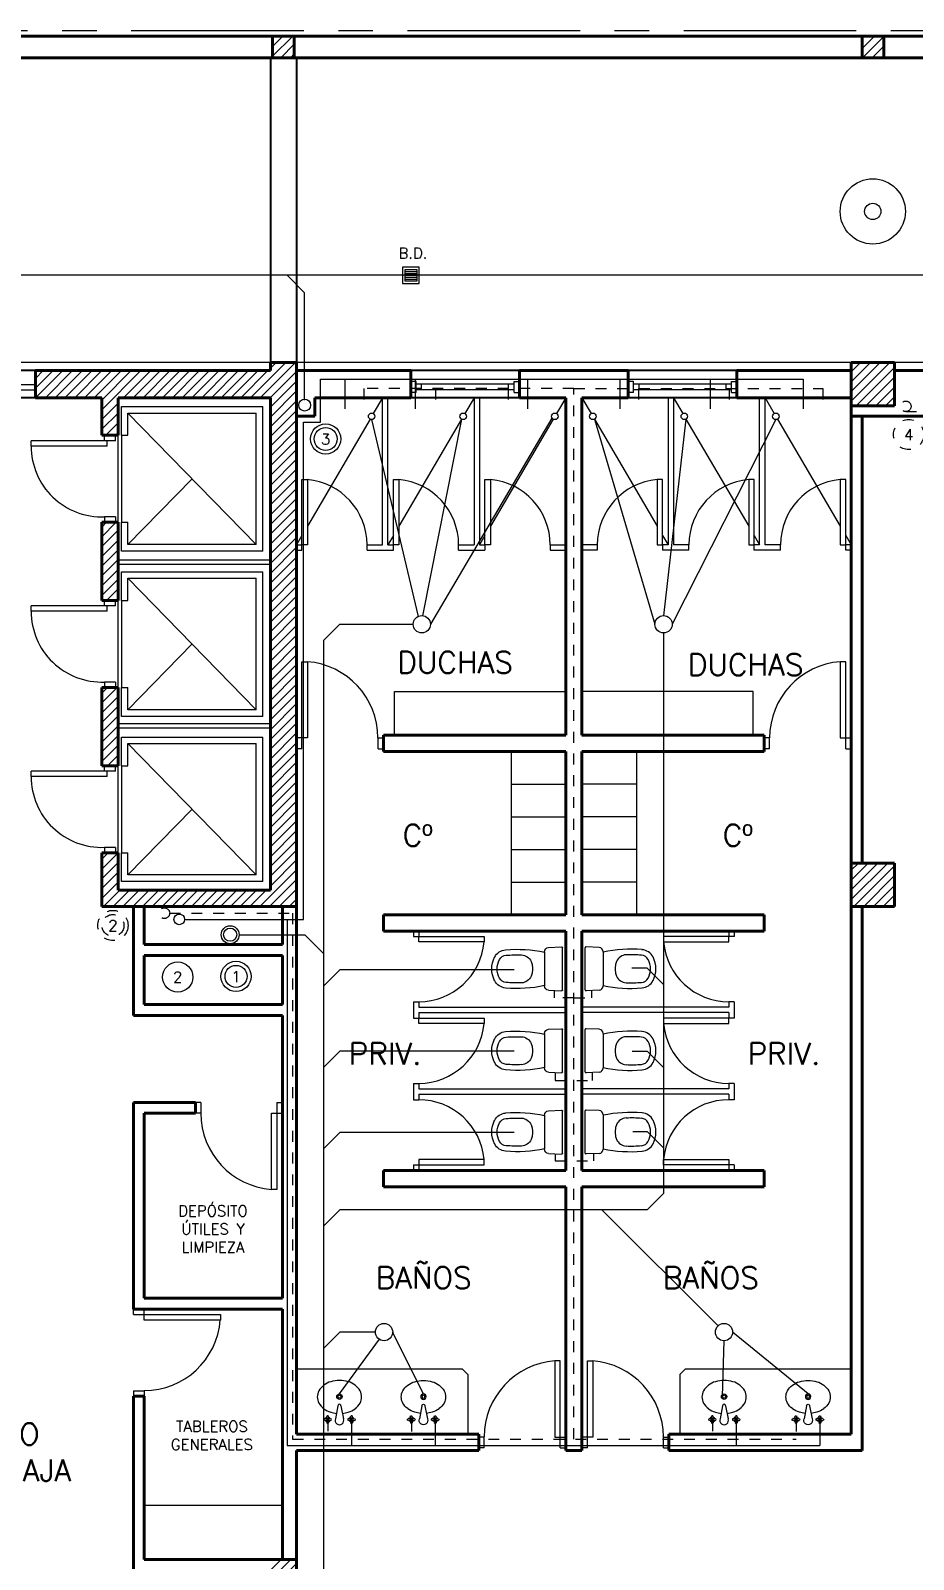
# Model space of a CAD drawing. Extents: x 1009 to 1343, y -172900 to 201.
# Drawn here: x 1038.7 to 1046.82, y 12.75 to 26.8 of the extents above; entities that cross this region are included whole.
import ezdxf

# ---------------------------------------------------------------- set-up
doc = ezdxf.new("R2010")
doc.units = 0
doc.header["$LTSCALE"] = 0.5
for name, pattern in [('ACAD_ISO03W100', [30, 12, -18]), ('CENTER', [50.8, 31.75, -6.35, 6.35, -6.35]), ('DASHED', [19.05, 12.7, -6.35])]:
    doc.linetypes.add(name, pattern=pattern)
for name, color, linetype, lineweight in [('Agua caliente', 230, 'CONTINUOUS', 18), ('Agua fria', 5, 'ACAD_ISO03W100', 18), ('Carpintería', 55, 'CONTINUOUS', 20), ('Desague primario', 10, 'CONTINUOUS', 18), ('Desague secundario', 30, 'CONTINUOUS', 18), ('Detalles .05', 243, 'CONTINUOUS', 5), ('Detalles 01', 8, 'CONTINUOUS', 9), ('Equipamiento fijo', 31, 'CONTINUOUS', 13), ('Equipamiento movil', 33, 'CONTINUOUS', 9), ('Muros corte', 7, 'CONTINUOUS', 40), ('Muros vista', 253, 'CONTINUOUS', 25), ('Pisos', 252, 'CONTINUOUS', 18), ('Pluviales', 41, 'CONTINUOUS', 18), ('Punta 01', 6, 'CONTINUOUS', 9), ('Punta 02', 11, 'CONTINUOUS', 20), ('Tratamiento pisos', 251, 'CONTINUOUS', 9), ('Ventilación', 105, 'CONTINUOUS', 18)]:
    doc.layers.add(name, color=color, linetype=linetype, lineweight=lineweight)
doc.styles.add('Texto 1 mm', font='simplex.shx', dxfattribs={"height": 0.1})
doc.styles.add('Texto 2 mm', font='simplex.shx', dxfattribs={"height": 0.2})
pattern_1 = [(45, (0.07745, -105.529446), (-0.0449012806, 0.0449012806), [])]
pattern_2 = [(45, (1e-13, -104.45304), (-0.0449012806, 0.0449012806), [])]

# ---------------------------------------------------------------- blocks, each defined once
blk = doc.blocks.new('inodoro')
at = {"layer": 'Equipamiento fijo'}
for p, q in [((-0.157, 0.165), (0.157, 0.165)), ((-0.197, 0.127), (-0.202, 0.008)), ((0.194, 0), (-0.194, 0)), ((0.197, 0.127), (0.202, 0.008))]:
    blk.add_line(p, q, dxfattribs=at)
for centre, radius, start, end in [((-0.051, 0.512), 0.125, 117.5857, 175.5072), ((-0.051, 0.512), 0.075, 117.5857, 175.5072), ((0, 0.415), 0.235, 90, 117.5857), ((0, 0.415), 0.185, 90, 117.5857), ((0, 0.415), 0.235, 62.4143, 90), ((0, 0.415), 0.185, 62.4143, 90), ((0.051, 0.512), 0.075, 4.4928, 62.4143), ((0.051, 0.512), 0.125, 4.4928, 62.4143), ((1.09, 0.422), 1.27, 175.4777, 191.6858), ((1.095, 0.422), 1.224, 175.5072, 182.1425), ((-1.095, 0.422), 1.224, 357.8575, 4.4928), ((-1.024, 0.418), 1.205, 347.8749, 4.9616), ((-0.028, 0.381), 0.101, 182.7072, 247.2321), ((-0.014, 0.396), 0.12, 243.7978, 262.0389), ((0.014, 0.396), 0.12, 277.9611, 296.2022), ((0.028, 0.381), 0.101, 292.7679, 357.2928), ((-0.157, 0.125), 0.04, 90, 177.3974), ((0, 0.483), 0.208, 261.594, 278.406), ((0.157, 0.125), 0.04, 2.6026, 90), ((-0.194, 0.008), 0.00803, 177.6578, 269.7397), ((0.195, 0.007), 0.00742, 265.6488, 0.2402), ((0.194, 0.008), 0.008, 355.889, 2.6026)]:
    blk.add_arc(centre, radius, start, end, dxfattribs=at)
blk = doc.blocks.new('Lavamanos')
at = {"layer": 'Equipamiento movil'}
for p, q in [((-0.114, -0.154), (-0.118, -0.133)), ((-0.105, -0.154), (-0.101, -0.133)), ((-0.015, -0.037), (-0.038, -0.156)), ((0.013, -0.037), (0.036, -0.156)), ((0.106, -0.154), (0.102, -0.133)), ((0.115, -0.154), (0.119, -0.133)), ((-0.118, -0.158), (-0.138, -0.154)), ((-0.118, -0.167), (-0.138, -0.171)), ((-0.114, -0.171), (-0.118, -0.192)), ((-0.105, -0.171), (-0.101, -0.192)), ((-0.101, -0.158), (-0.08, -0.154)), ((-0.101, -0.167), (-0.08, -0.171)), ((0.102, -0.158), (0.081, -0.154)), ((0.102, -0.167), (0.081, -0.171)), ((0.106, -0.171), (0.102, -0.192)), ((0.115, -0.171), (0.119, -0.192)), ((0.119, -0.158), (0.14, -0.154)), ((0.119, -0.167), (0.14, -0.171))]:
    blk.add_line(p, q, dxfattribs=at)
for centre, radius in [((-0.001, 0.048), 0.0249), ((-0.001, 0.048), 0.014), ((-0.109, -0.162), 0.00541), ((0.11, -0.162), 0.00541)]:
    blk.add_circle(centre, radius, dxfattribs=at)
for centre, radius, start, end in [((-0.047, 0.021), 0.164, 126.7285, 150.9639), ((-0.019, -0.016), 0.211, 107.1746, 126.7285), ((-0.001, -0.075), 0.272, 90, 107.1746), ((-0.001, -0.075), 0.272, 72.8254, 90), ((0.017, -0.016), 0.211, 53.2715, 72.8254), ((0.045, 0.021), 0.164, 29.0361, 53.2715), ((-0.09, 0.045), 0.115, 150.9639, 180), ((-0.09, 0.045), 0.115, 180, 209.0361), ((0.088, 0.045), 0.115, 0, 29.0361), ((0.088, 0.045), 0.115, 330.9639, 360), ((-0.047, 0.069), 0.164, 209.0361, 233.2715), ((-0.019, 0.106), 0.211, 233.2715, 252.8254), ((-0.109, -0.136), 0.00882, 15.2781, 164.7219), ((-0.001, 0.165), 0.272, 252.8254, 264.2829), ((-0.001, -0.035), 0.014, 352.3829, 187.2442), ((-0.001, 0.165), 0.272, 275.7171, 287.1746), ((0.017, 0.106), 0.211, 287.1746, 306.7285), ((0.111, -0.136), 0.00882, 15.2781, 164.7219), ((0.045, 0.069), 0.164, 306.7285, 330.9639), ((-0.136, -0.163), 0.00882, 105.2781, 254.7219), ((-0.109, -0.162), 0.0226, 108.6122, 162.265), ((-0.109, -0.162), 0.0226, 198.6122, 252.265), ((-0.109, -0.162), 0.00976, 119.0054, 153.1041), ((-0.109, -0.162), 0.00976, 209.0054, 243.1041), ((-0.109, -0.189), 0.00882, 195.2781, 344.7219), ((-0.117, -0.163), 0.00254, 349.6493, 12.8593), ((-0.109, -0.155), 0.00254, 259.6493, 282.8593), ((-0.109, -0.17), 0.00254, 79.6493, 102.8593), ((-0.109, -0.162), 0.00976, 29.0054, 63.1041), ((-0.109, -0.162), 0.00976, 299.0054, 333.1041), ((-0.101, -0.162), 0.00254, 169.6493, 192.8593), ((-0.109, -0.162), 0.0226, 18.6122, 72.265), ((-0.109, -0.162), 0.0226, 288.6122, 342.265), ((-0.083, -0.162), 0.00882, 285.2781, 74.7219), ((-0.001, -0.171), 0.0398, 158.1761, 21.8239), ((0.084, -0.162), 0.00882, 105.2781, 254.7219), ((0.11, -0.162), 0.0226, 107.735, 161.3878), ((0.11, -0.162), 0.0226, 197.735, 251.3878), ((0.11, -0.162), 0.00976, 116.8959, 150.9946), ((0.11, -0.162), 0.00976, 206.8959, 240.9946), ((0.11, -0.189), 0.00882, 195.2781, 344.7219), ((0.103, -0.162), 0.00254, 347.1407, 10.3507), ((0.111, -0.155), 0.00254, 257.1407, 280.3507), ((0.11, -0.17), 0.00254, 77.1407, 100.3507), ((0.11, -0.162), 0.00976, 26.8959, 60.9946), ((0.11, -0.162), 0.00976, 296.8959, 330.9946), ((0.118, -0.163), 0.00254, 167.1407, 190.3507), ((0.11, -0.162), 0.0226, 287.735, 341.3878), ((0.11, -0.162), 0.0226, 17.735, 71.3878), ((0.137, -0.163), 0.00882, 285.2781, 74.7219)]:
    blk.add_arc(centre, radius, start, end, dxfattribs=at)

msp = doc.modelspace()

# ---------------------------------------------------------------- hatches: boundary and pattern name
at = {"layer": 'Detalles 01'}
h = msp.add_hatch(dxfattribs=at)
h.set_pattern_fill('ANSI31', color=256, scale=0.02, style=0)
h.set_pattern_definition([(45, (0.20745, -105.529446), (-0.0449012806, 0.0449012806), [])])
h.paths.add_polyline_path([(1041.126, 26.752), (1040.926, 26.752), (1040.926, 26.552), (1041.126, 26.552)])
h = msp.add_hatch(dxfattribs=at)
h.set_pattern_fill('ANSI31', color=256, scale=0.02, style=0)
h.set_pattern_definition(pattern_1)
h.paths.add_polyline_path([(1046.546, 26.752), (1046.346, 26.752), (1046.346, 26.552), (1046.546, 26.552)])
h = msp.add_hatch(dxfattribs=at)
h.set_pattern_fill('ANSI31', color=256, scale=0.02, style=0)
h.set_pattern_definition(pattern_2)
h.paths.add_polyline_path([(1040.906, 18.902), (1039.506, 18.902), (1039.506, 19.246), (1039.356, 19.246), (1039.356, 18.752), (1041.146, 18.752), (1041.146, 23.752), (1040.906, 23.752), (1040.906, 23.677), (1038.746, 23.677), (1038.746, 23.427), (1039.356, 23.427), (1039.356, 23.083), (1039.506, 23.083), (1039.506, 23.427), (1040.906, 23.427)])
h.paths.add_polyline_path([(1039.506, 22.283), (1039.356, 22.283), (1039.356, 21.565), (1039.506, 21.565)], flags=17)
h = msp.add_hatch(dxfattribs=at)
h.set_pattern_fill('ANSI31', color=256, scale=0.02, style=0)
h.set_pattern_definition(pattern_1)
h.paths.add_polyline_path([(1046.646, 23.752), (1046.246, 23.752), (1046.246, 23.352), (1046.646, 23.352)])
h = msp.add_hatch(dxfattribs=at)
h.set_pattern_fill('ANSI31', color=256, scale=0.02, style=0)
h.set_pattern_definition(pattern_2)
h.paths.add_polyline_path([(1039.506, 20.765), (1039.356, 20.765), (1039.356, 20.046), (1039.506, 20.046)])
h = msp.add_hatch(dxfattribs=at)
h.set_pattern_fill('ANSI31', color=256, scale=0.02, style=0)
h.set_pattern_definition(pattern_1)
h.paths.add_polyline_path([(1046.246, 19.152), (1046.246, 18.752), (1046.646, 18.752), (1046.646, 19.152)])
h = msp.add_hatch(dxfattribs=at)
h.set_pattern_fill('ANSI31', color=256, scale=0.02, style=0)
h.set_pattern_definition(pattern_2)
h.paths.add_polyline_path([(1041.146, 12.752), (1040.906, 12.752), (1040.906, 9.727), (1039.646, 9.727), (1039.646, 9.477), (1040.906, 9.477), (1040.906, 7.752), (1041.146, 7.752), (1041.146, 7.827), (1042.196, 7.827), (1042.196, 8.077), (1041.146, 8.077)])

# ---------------------------------------------------------------- linework, layer by layer
at = {"layer": 'Agua caliente', "lineweight": 20, "ltscale": 0.01}
for p, q in [((1041.367, 23.204), (1041.367, 23.598)), ((1041.367, 23.598), (1045.806, 23.598)), ((1041.589, 23.598), (1041.589, 23.326)), ((1042.236, 23.598), (1042.236, 23.326)), ((1043.271, 23.598), (1043.271, 23.326)), ((1044.12, 23.598), (1044.12, 23.326)), ((1044.949, 23.598), (1044.949, 23.326)), ((1045.806, 23.598), (1045.806, 23.326)), ((1041.209, 18.634), (1041.209, 23.204)), ((1041.209, 23.204), (1041.367, 23.204)), ((1040.116, 18.634), (1041.209, 18.634)), ((1041.06, 18.634), (1041.06, 13.8)), ((1041.653, 14.037), (1041.653, 13.8)), ((1042.421, 14.037), (1042.421, 13.8)), ((1045.188, 14.032), (1045.188, 13.8)), ((1045.958, 14.029), (1045.958, 13.8)), ((1041.06, 13.8), (1045.958, 13.8))]:
    msp.add_line(p, q, dxfattribs=at)
for centre, radius in [((1040.068, 18.634), 0.0486), ((1040.054, 18.104), 0.139)]:
    msp.add_circle(centre, radius, dxfattribs=at)
at = {"layer": 'Agua fria', "lineweight": 20, "ltscale": 0.01}
for p, q in [((1043.696, 23.512), (1041.765, 23.512)), ((1041.765, 23.512), (1041.765, 23.325)), ((1042.424, 23.512), (1042.424, 23.325)), ((1043.092, 23.512), (1043.092, 23.326)), ((1043.696, 13.858), (1043.696, 23.512)), ((1043.696, 23.512), (1045.985, 23.512)), ((1044.29, 23.512), (1044.29, 23.33)), ((1045.124, 23.512), (1045.124, 23.33)), ((1045.985, 23.512), (1045.985, 23.33)), ((1046.748, 23.3), (1051.534, 23.3)), ((1039.98, 18.691), (1041.11, 18.691)), ((1041.11, 18.691), (1041.11, 13.858)), ((1043.517, 17.914), (1043.517, 17.98)), ((1043.696, 17.914), (1043.517, 17.914)), ((1043.696, 17.914), (1043.862, 17.914)), ((1043.862, 17.914), (1043.862, 17.98)), ((1043.523, 17.228), (1043.523, 17.152)), ((1043.523, 17.152), (1043.869, 17.152)), ((1043.869, 17.152), (1043.869, 17.228)), ((1043.523, 16.479), (1043.523, 16.415)), ((1043.88, 16.415), (1043.88, 16.481)), ((1043.523, 16.415), (1043.88, 16.415)), ((1041.434, 14.032), (1041.434, 13.858)), ((1042.202, 14.029), (1042.202, 13.858)), ((1044.97, 14.032), (1044.97, 13.858)), ((1045.739, 14.029), (1045.739, 13.858)), ((1041.11, 13.858), (1045.739, 13.858))]:
    msp.add_line(p, q, dxfattribs=at)
at = {"layer": 'Agua fria', "linetype": 'DASHED', "lineweight": 20, "ltscale": 0.01}
for centre, radius in [((1046.748, 23.349), 0.0486), ((1039.458, 18.578), 0.139), ((1039.931, 18.691), 0.0486), ((1039.458, 18.578), 0.101)]:
    msp.add_circle(centre, radius, dxfattribs=at)
at = {"layer": 'Agua fria', "lineweight": 20, "ltscale": 0.01}
msp.add_circle((1046.775, 23.09), 0.139, dxfattribs=at)
at = {"layer": 'Carpintería'}
for p, q in [((1038.746, 23.547), (1038.246, 23.547)), ((1038.746, 23.497), (1038.246, 23.497)), ((1042.246, 23.577), (1042.196, 23.577)), ((1042.246, 23.477), (1042.196, 23.477)), ((1042.246, 23.477), (1042.246, 23.577)), ((1043.146, 23.552), (1042.246, 23.552)), ((1043.146, 23.502), (1042.246, 23.502)), ((1042.296, 23.502), (1042.296, 23.552)), ((1043.096, 23.502), (1043.096, 23.552)), ((1043.146, 23.477), (1043.146, 23.577)), ((1043.146, 23.577), (1043.196, 23.577)), ((1043.146, 23.477), (1043.196, 23.477)), ((1044.246, 23.577), (1044.196, 23.577)), ((1044.246, 23.477), (1044.196, 23.477)), ((1044.246, 23.477), (1044.246, 23.577)), ((1045.146, 23.552), (1044.246, 23.552)), ((1045.146, 23.502), (1044.246, 23.502)), ((1044.296, 23.502), (1044.296, 23.552)), ((1045.096, 23.502), (1045.096, 23.552)), ((1045.146, 23.477), (1045.146, 23.577)), ((1045.146, 23.577), (1045.196, 23.577)), ((1045.146, 23.477), (1045.196, 23.477)), ((1039.536, 23.347), (1040.836, 23.347)), ((1039.536, 23.083), (1039.536, 23.347)), ((1040.836, 22.019), (1040.836, 23.347)), ((1041.937, 22.077), (1041.937, 23.427)), ((1041.987, 22.077), (1041.987, 23.427)), ((1042.779, 23.427), (1042.779, 22.077)), ((1042.829, 23.427), (1042.829, 22.077)), ((1044.562, 23.427), (1044.562, 22.077)), ((1044.612, 23.427), (1044.612, 22.077)), ((1045.404, 22.077), (1045.404, 23.427)), ((1045.454, 22.077), (1045.454, 23.427)), ((1039.596, 23.287), (1040.776, 23.287)), ((1039.596, 23.083), (1039.596, 23.287)), ((1040.776, 22.079), (1040.776, 23.287)), ((1039.381, 23.033), (1039.381, 23.083)), ((1039.481, 23.033), (1039.481, 23.083)), ((1039.536, 23.083), (1039.596, 23.083)), ((1039.406, 23.033), (1038.706, 23.033)), ((1038.706, 22.983), (1038.706, 23.033)), ((1039.406, 22.983), (1038.706, 22.983)), ((1039.481, 23.033), (1039.381, 23.033)), ((1039.406, 22.983), (1039.406, 23.033)), ((1041.196, 22.077), (1041.196, 22.677)), ((1041.196, 22.677), (1041.246, 22.677)), ((1041.246, 22.677), (1041.246, 22.077)), ((1042.037, 22.077), (1042.037, 22.677)), ((1042.037, 22.677), (1042.087, 22.677)), ((1042.087, 22.677), (1042.087, 22.077)), ((1042.879, 22.077), (1042.879, 22.677)), ((1042.879, 22.677), (1042.929, 22.677)), ((1042.929, 22.677), (1042.929, 22.077)), ((1044.512, 22.677), (1044.462, 22.677)), ((1044.462, 22.677), (1044.462, 22.077)), ((1044.512, 22.077), (1044.512, 22.677)), ((1045.354, 22.677), (1045.304, 22.677)), ((1045.304, 22.677), (1045.304, 22.077)), ((1045.354, 22.077), (1045.354, 22.677)), ((1046.196, 22.677), (1046.146, 22.677)), ((1046.146, 22.677), (1046.146, 22.077)), ((1046.196, 22.077), (1046.196, 22.677)), ((1039.481, 22.333), (1039.381, 22.333)), ((1039.381, 22.333), (1039.381, 22.283)), ((1039.481, 22.333), (1039.481, 22.283)), ((1039.536, 22.019), (1039.536, 22.283)), ((1039.536, 22.283), (1039.596, 22.283)), ((1039.596, 22.079), (1039.596, 22.283)), ((1040.776, 22.079), (1039.596, 22.079)), ((1041.146, 22.077), (1041.196, 22.077)), ((1041.196, 22.027), (1041.196, 22.077)), ((1041.246, 22.077), (1041.196, 22.077)), ((1041.796, 22.027), (1041.796, 22.077)), ((1041.796, 22.077), (1041.937, 22.077)), ((1041.987, 22.077), (1042.037, 22.077)), ((1042.037, 22.027), (1042.037, 22.077)), ((1042.087, 22.077), (1042.037, 22.077)), ((1042.637, 22.027), (1042.637, 22.077)), ((1042.637, 22.077), (1042.779, 22.077)), ((1042.829, 22.077), (1042.879, 22.077)), ((1042.879, 22.077), (1042.879, 22.027)), ((1042.929, 22.077), (1042.879, 22.077)), ((1043.479, 22.077), (1043.479, 22.027)), ((1043.479, 22.077), (1043.621, 22.077)), ((1043.912, 22.077), (1043.771, 22.077)), ((1043.912, 22.077), (1043.912, 22.027)), ((1044.462, 22.077), (1044.512, 22.077)), ((1044.512, 22.077), (1044.512, 22.027)), ((1044.562, 22.077), (1044.512, 22.077)), ((1044.754, 22.077), (1044.612, 22.077)), ((1044.754, 22.027), (1044.754, 22.077)), ((1045.304, 22.077), (1045.354, 22.077)), ((1045.354, 22.027), (1045.354, 22.077)), ((1045.404, 22.077), (1045.354, 22.077)), ((1045.596, 22.077), (1045.454, 22.077)), ((1045.596, 22.027), (1045.596, 22.077)), ((1046.146, 22.077), (1046.196, 22.077)), ((1046.246, 22.077), (1046.196, 22.077)), ((1046.196, 22.027), (1046.196, 22.077)), ((1040.836, 22.019), (1039.536, 22.019)), ((1041.146, 22.027), (1041.196, 22.027)), ((1041.796, 22.027), (1042.037, 22.027)), ((1042.637, 22.027), (1042.879, 22.027)), ((1043.479, 22.027), (1043.621, 22.027)), ((1043.912, 22.027), (1043.771, 22.027)), ((1044.754, 22.027), (1044.512, 22.027)), ((1045.596, 22.027), (1045.354, 22.027)), ((1046.246, 22.027), (1046.196, 22.027)), ((1039.536, 21.829), (1040.836, 21.829)), ((1039.536, 21.565), (1039.536, 21.829)), ((1040.836, 20.5), (1040.836, 21.829)), ((1039.596, 21.769), (1040.776, 21.769)), ((1039.596, 21.565), (1039.596, 21.769)), ((1040.776, 20.56), (1040.776, 21.769)), ((1039.406, 21.515), (1038.706, 21.515)), ((1038.706, 21.465), (1038.706, 21.515)), ((1039.381, 21.515), (1039.381, 21.565)), ((1039.481, 21.515), (1039.381, 21.515)), ((1039.406, 21.465), (1039.406, 21.515)), ((1039.481, 21.515), (1039.481, 21.565)), ((1039.536, 21.565), (1039.596, 21.565)), ((1039.406, 21.465), (1038.706, 21.465)), ((1041.196, 20.302), (1041.196, 21.002)), ((1041.196, 21.002), (1041.246, 21.002)), ((1041.246, 21.002), (1041.246, 20.302)), ((1046.196, 21.002), (1046.146, 21.002)), ((1046.146, 21.002), (1046.146, 20.302)), ((1046.196, 20.302), (1046.196, 21.002)), ((1039.481, 20.815), (1039.381, 20.815)), ((1039.381, 20.815), (1039.381, 20.765)), ((1039.481, 20.815), (1039.481, 20.765)), ((1039.536, 20.5), (1039.536, 20.765)), ((1039.536, 20.765), (1039.596, 20.765)), ((1039.596, 20.56), (1039.596, 20.765)), ((1040.776, 20.56), (1039.596, 20.56)), ((1040.836, 20.5), (1039.536, 20.5)), ((1039.536, 20.31), (1040.836, 20.31)), ((1039.536, 20.046), (1039.536, 20.31)), ((1039.596, 20.25), (1040.776, 20.25)), ((1039.596, 20.046), (1039.596, 20.25)), ((1040.776, 19.042), (1040.776, 20.25)), ((1040.836, 18.982), (1040.836, 20.31)), ((1041.196, 20.302), (1041.146, 20.302)), ((1041.196, 20.202), (1041.196, 20.302)), ((1041.246, 20.302), (1041.196, 20.302)), ((1041.896, 20.202), (1041.896, 20.302)), ((1041.896, 20.302), (1041.946, 20.302)), ((1045.496, 20.302), (1045.446, 20.302)), ((1045.496, 20.202), (1045.496, 20.302)), ((1046.146, 20.302), (1046.196, 20.302)), ((1046.196, 20.202), (1046.196, 20.302)), ((1046.196, 20.302), (1046.246, 20.302)), ((1041.196, 20.202), (1041.146, 20.202)), ((1041.896, 20.202), (1041.946, 20.202)), ((1045.496, 20.202), (1045.446, 20.202)), ((1046.196, 20.202), (1046.246, 20.202)), ((1039.406, 19.996), (1038.706, 19.996)), ((1038.706, 19.946), (1038.706, 19.996)), ((1039.381, 19.996), (1039.381, 20.046)), ((1039.481, 19.996), (1039.381, 19.996)), ((1039.406, 19.946), (1039.406, 19.996)), ((1039.481, 19.996), (1039.481, 20.046)), ((1039.536, 20.046), (1039.596, 20.046)), ((1039.406, 19.946), (1038.706, 19.946)), ((1039.481, 19.296), (1039.381, 19.296)), ((1039.381, 19.296), (1039.381, 19.246)), ((1039.481, 19.296), (1039.481, 19.246)), ((1039.536, 18.982), (1039.536, 19.246)), ((1039.536, 19.246), (1039.596, 19.246)), ((1039.596, 19.042), (1039.596, 19.246)), ((1040.836, 18.982), (1039.536, 18.982)), ((1040.776, 19.042), (1039.596, 19.042)), ((1042.221, 18.527), (1042.221, 18.477)), ((1042.221, 18.477), (1042.271, 18.477)), ((1042.271, 18.527), (1042.271, 18.477)), ((1042.271, 18.477), (1042.871, 18.477)), ((1042.271, 18.427), (1042.271, 18.477)), ((1042.871, 18.427), (1042.271, 18.427)), ((1042.871, 18.477), (1042.871, 18.427)), ((1045.121, 18.477), (1044.521, 18.477)), ((1044.521, 18.477), (1044.521, 18.427)), ((1044.521, 18.427), (1045.121, 18.427)), ((1045.121, 18.527), (1045.121, 18.477)), ((1045.171, 18.477), (1045.121, 18.477)), ((1045.121, 18.427), (1045.121, 18.477)), ((1045.171, 18.527), (1045.171, 18.477)), ((1042.221, 17.877), (1042.271, 17.877)), ((1042.221, 17.877), (1042.221, 17.727)), ((1042.271, 17.877), (1042.271, 17.827)), ((1045.171, 17.877), (1045.121, 17.877)), ((1045.121, 17.877), (1045.121, 17.827)), ((1045.171, 17.877), (1045.171, 17.727)), ((1042.221, 17.727), (1042.271, 17.727)), ((1042.271, 17.827), (1043.621, 17.827)), ((1042.271, 17.777), (1043.621, 17.777)), ((1042.271, 17.777), (1042.271, 17.727)), ((1042.271, 17.727), (1042.871, 17.727)), ((1042.271, 17.677), (1042.271, 17.727)), ((1042.871, 17.727), (1042.871, 17.677)), ((1045.121, 17.827), (1043.771, 17.827)), ((1045.121, 17.777), (1043.771, 17.777)), ((1045.121, 17.727), (1044.521, 17.727)), ((1044.521, 17.727), (1044.521, 17.677)), ((1045.121, 17.777), (1045.121, 17.727)), ((1045.171, 17.727), (1045.121, 17.727)), ((1045.121, 17.677), (1045.121, 17.727)), ((1042.871, 17.677), (1042.271, 17.677)), ((1044.521, 17.677), (1045.121, 17.677)), ((1042.221, 17.127), (1042.271, 17.127)), ((1042.221, 17.127), (1042.221, 16.977)), ((1042.271, 17.127), (1042.271, 17.077)), ((1042.271, 17.077), (1043.621, 17.077)), ((1042.271, 17.027), (1043.621, 17.027)), ((1042.271, 17.027), (1042.271, 16.977)), ((1045.121, 17.077), (1043.771, 17.077)), ((1045.121, 17.027), (1043.771, 17.027)), ((1045.171, 17.127), (1045.121, 17.127)), ((1045.121, 17.127), (1045.121, 17.077)), ((1045.121, 17.027), (1045.121, 16.977)), ((1045.171, 17.127), (1045.171, 16.977)), ((1040.266, 16.952), (1040.216, 16.952)), ((1040.266, 16.952), (1040.266, 16.852)), ((1040.966, 16.952), (1040.966, 16.852)), ((1040.966, 16.952), (1041.016, 16.952)), ((1042.221, 16.977), (1042.271, 16.977)), ((1045.171, 16.977), (1045.121, 16.977)), ((1040.266, 16.852), (1040.216, 16.852)), ((1040.916, 16.152), (1040.916, 16.852)), ((1040.916, 16.852), (1040.966, 16.852)), ((1040.966, 16.852), (1041.016, 16.852)), ((1040.966, 16.852), (1040.966, 16.152)), ((1042.221, 16.377), (1042.271, 16.377)), ((1042.221, 16.377), (1042.221, 16.327)), ((1042.871, 16.427), (1042.271, 16.427)), ((1042.271, 16.427), (1042.271, 16.377)), ((1042.271, 16.377), (1042.271, 16.327)), ((1042.271, 16.377), (1042.871, 16.377)), ((1042.871, 16.377), (1042.871, 16.427)), ((1044.521, 16.377), (1044.521, 16.427)), ((1044.521, 16.427), (1045.121, 16.427)), ((1045.121, 16.377), (1044.521, 16.377)), ((1045.121, 16.427), (1045.121, 16.377)), ((1045.171, 16.377), (1045.121, 16.377)), ((1045.121, 16.377), (1045.121, 16.327)), ((1045.171, 16.377), (1045.171, 16.327)), ((1040.966, 16.152), (1040.916, 16.152)), ((1039.646, 15.002), (1039.646, 15.052)), ((1039.746, 15.002), (1039.746, 15.052)), ((1039.646, 15.002), (1039.746, 15.002)), ((1039.746, 15.002), (1040.446, 15.002)), ((1039.746, 14.952), (1039.746, 15.002)), ((1040.446, 14.952), (1039.746, 14.952)), ((1040.446, 15.002), (1040.446, 14.952)), ((1043.571, 14.577), (1043.521, 14.577)), ((1043.521, 14.577), (1043.521, 13.877)), ((1043.571, 13.877), (1043.571, 14.577)), ((1043.821, 13.877), (1043.821, 14.577)), ((1043.821, 14.577), (1043.871, 14.577)), ((1043.871, 14.577), (1043.871, 13.877)), ((1039.646, 14.302), (1039.746, 14.302)), ((1039.646, 14.302), (1039.646, 14.252)), ((1039.746, 14.302), (1039.746, 14.252)), ((1042.871, 13.877), (1042.821, 13.877)), ((1042.871, 13.777), (1042.821, 13.777)), ((1042.871, 13.777), (1042.871, 13.877)), ((1043.521, 13.877), (1043.571, 13.877)), ((1043.571, 13.777), (1043.571, 13.877)), ((1043.571, 13.877), (1043.621, 13.877)), ((1043.571, 13.777), (1043.621, 13.777)), ((1043.821, 13.877), (1043.771, 13.877)), ((1043.821, 13.777), (1043.771, 13.777)), ((1043.821, 13.777), (1043.821, 13.877)), ((1043.871, 13.877), (1043.821, 13.877)), ((1044.521, 13.777), (1044.521, 13.877)), ((1044.521, 13.877), (1044.571, 13.877)), ((1044.521, 13.777), (1044.571, 13.777))]:
    msp.add_line(p, q, dxfattribs=at)
at = {"layer": 'Desague primario'}
for p, q in [((1041.544, 21.346), (1041.394, 21.196)), ((1041.544, 21.346), (1042.219, 21.346)), ((1044.521, 21.264), (1044.521, 16.534)), ((1041.394, 21.196), (1041.394, 8.247)), ((1040.619, 18.493), (1041.223, 18.493)), ((1041.223, 18.493), (1041.394, 18.322)), ((1041.394, 18.02), (1041.544, 18.17)), ((1043.146, 18.17), (1041.544, 18.17)), ((1044.371, 18.185), (1044.228, 18.185)), ((1044.371, 18.185), (1044.521, 18.035)), ((1041.394, 17.272), (1041.544, 17.422)), ((1043.146, 17.422), (1041.544, 17.422)), ((1044.232, 17.424), (1044.371, 17.424)), ((1044.371, 17.424), (1044.521, 17.274)), ((1041.394, 16.526), (1041.544, 16.676)), ((1043.146, 16.676), (1041.544, 16.676)), ((1044.237, 16.684), (1044.371, 16.684)), ((1044.371, 16.684), (1044.521, 16.534)), ((1044.521, 16.672), (1044.521, 16.672)), ((1044.521, 16.534), (1044.521, 16.116)), ((1044.371, 15.966), (1044.521, 16.116)), ((1041.544, 15.966), (1041.394, 15.816)), ((1044.371, 15.966), (1041.544, 15.966)), ((1043.954, 15.966), (1045.022, 14.898)), ((1041.544, 14.841), (1041.394, 14.691)), ((1041.872, 14.841), (1041.544, 14.841))]:
    msp.add_line(p, q, dxfattribs=at)
for centre, radius in [((1040.536, 18.493), 0.0605), ((1040.59, 18.11), 0.101)]:
    msp.add_circle(centre, radius, dxfattribs=at)
at = {"layer": 'Desague secundario'}
for p, q in [((1041.837, 23.227), (1042.266, 21.418)), ((1042.662, 23.232), (1042.305, 21.425)), ((1043.495, 23.241), (1042.378, 21.346)), ((1043.886, 23.231), (1044.442, 21.346)), ((1044.727, 23.231), (1044.521, 21.425)), ((1045.554, 23.227), (1044.6, 21.346)), ((1041.541, 14.273), (1041.908, 14.775)), ((1042.313, 14.273), (1042.03, 14.841)), ((1045.064, 14.248), (1045.077, 14.762)), ((1045.85, 14.273), (1045.156, 14.841))]:
    msp.add_line(p, q, dxfattribs=at)
for centre in [(1042.298, 21.346), (1044.521, 21.346), (1041.951, 14.841), (1045.077, 14.841)]:
    msp.add_circle(centre, 0.0793, dxfattribs=at)
at = {"layer": 'Detalles .05'}
for p, q in [((1039.506, 21.939), (1040.906, 21.939)), ((1039.506, 21.899), (1040.906, 21.899)), ((1040.906, 20.43), (1039.506, 20.43)), ((1040.906, 20.39), (1039.506, 20.39))]:
    msp.add_line(p, q, dxfattribs=at)
at = {"layer": 'Detalles 01', "linetype": 'CENTER', "ltscale": 0.1}
msp.add_line((1021.846, 26.802), (1063.896, 26.802), dxfattribs=at)
at = {"layer": 'Detalles 01'}
for p, q in [((1039.596, 23.287), (1040.776, 22.079)), ((1039.536, 23.083), (1039.536, 22.283)), ((1040.186, 22.683), (1039.596, 22.079)), ((1039.596, 21.769), (1040.776, 20.56)), ((1039.536, 21.565), (1039.536, 20.765)), ((1040.186, 21.165), (1039.596, 20.56)), ((1039.596, 20.25), (1040.776, 19.042)), ((1039.536, 20.046), (1039.536, 19.246)), ((1040.186, 19.646), (1039.596, 19.042))]:
    msp.add_line(p, q, dxfattribs=at)
for radius in [0.3, 0.075]:
    msp.add_circle((1046.445, 25.14), radius, dxfattribs=at)
for centre, radius, start, end in [((1039.356, 22.983), 0.65, 180, 272.1618), ((1041.191, 22.075), 0.604, 0.1629, 84.858), ((1042.033, 22.075), 0.604, 0.1629, 84.858), ((1042.875, 22.075), 0.604, 0.1629, 84.858), ((1044.516, 22.075), 0.604, 95.142, 179.8371), ((1045.358, 22.075), 0.604, 95.142, 179.8371), ((1046.2, 22.075), 0.604, 95.142, 179.8371), ((1039.356, 21.465), 0.65, 180, 272.1618), ((1041.192, 20.301), 0.703, 0.1171, 85.6407), ((1046.199, 20.301), 0.703, 94.3593, 179.8829), ((1039.356, 19.946), 0.65, 180, 272.1618), ((1042.269, 18.481), 0.604, 270.1629, 354.858), ((1045.122, 18.481), 0.604, 185.142, 269.8371), ((1042.269, 17.731), 0.604, 270.1629, 354.858), ((1045.122, 17.731), 0.604, 185.142, 269.8371), ((1042.269, 16.373), 0.604, 5.142, 89.8371), ((1045.122, 16.373), 0.604, 90.1629, 174.858), ((1040.969, 16.854), 0.703, 180.1171, 265.6407), ((1039.744, 15.006), 0.703, 270.1171, 355.6407), ((1043.574, 13.876), 0.703, 94.3593, 179.8829), ((1043.817, 13.876), 0.703, 0.1171, 85.6407)]:
    msp.add_arc(centre, radius, start, end, dxfattribs=at)
at = {"layer": 'Equipamiento fijo'}
for p, q in [((1042.046, 20.727), (1043.621, 20.727)), ((1042.046, 20.327), (1042.046, 20.727)), ((1045.346, 20.727), (1043.771, 20.727)), ((1045.346, 20.327), (1045.346, 20.727)), ((1043.121, 20.177), (1043.121, 18.677)), ((1044.271, 20.177), (1044.271, 18.677)), ((1043.121, 19.877), (1043.621, 19.877)), ((1044.271, 19.877), (1043.771, 19.877)), ((1043.121, 19.577), (1043.621, 19.577)), ((1044.271, 19.577), (1043.771, 19.577)), ((1043.121, 19.277), (1043.621, 19.277)), ((1044.271, 19.277), (1043.771, 19.277)), ((1043.121, 18.977), (1043.621, 18.977)), ((1044.271, 18.977), (1043.771, 18.977)), ((1042.671, 14.502), (1041.146, 14.502)), ((1042.721, 14.452), (1042.671, 14.502)), ((1044.721, 14.502), (1044.671, 14.452)), ((1046.246, 14.502), (1044.721, 14.502)), ((1042.721, 14.452), (1042.721, 13.902)), ((1044.671, 14.452), (1044.671, 13.902)), ((1039.746, 13.252), (1041.016, 13.252))]:
    msp.add_line(p, q, dxfattribs=at)
at = {"layer": 'Muros corte'}
for p, q in [((1021.846, 26.752), (1063.846, 26.752)), ((1040.926, 26.552), (1040.926, 26.752)), ((1041.126, 26.552), (1041.126, 26.752)), ((1046.346, 26.552), (1046.346, 26.752)), ((1046.546, 26.552), (1046.546, 26.752)), ((1021.846, 26.552), (1063.846, 26.552)), ((1041.146, 23.752), (1040.906, 23.752)), ((1040.906, 23.677), (1040.906, 23.752)), ((1041.146, 23.752), (1041.146, 13.902)), ((1046.646, 23.752), (1046.246, 23.752)), ((1046.246, 23.752), (1046.246, 23.352)), ((1046.646, 23.752), (1046.646, 23.352)), ((1038.746, 23.677), (1038.746, 23.427)), ((1038.746, 23.677), (1040.906, 23.677)), ((1041.146, 23.677), (1042.196, 23.677)), ((1042.196, 23.427), (1042.196, 23.677)), ((1044.196, 23.677), (1043.196, 23.677)), ((1043.196, 23.427), (1043.196, 23.677)), ((1044.196, 23.427), (1044.196, 23.677)), ((1046.246, 23.677), (1045.196, 23.677)), ((1045.196, 23.427), (1045.196, 23.677)), ((1047.746, 23.677), (1046.646, 23.677)), ((1038.746, 23.427), (1039.356, 23.427)), ((1039.356, 23.083), (1039.356, 23.427)), ((1039.506, 23.427), (1040.906, 23.427)), ((1039.506, 23.083), (1039.506, 23.427)), ((1040.906, 18.902), (1040.906, 23.427)), ((1041.316, 23.427), (1042.196, 23.427)), ((1041.316, 23.257), (1041.316, 23.427)), ((1043.621, 23.427), (1043.196, 23.427)), ((1043.621, 23.427), (1043.621, 20.327)), ((1043.771, 23.427), (1043.771, 20.327)), ((1044.196, 23.427), (1043.771, 23.427)), ((1046.246, 23.427), (1045.196, 23.427)), ((1046.646, 23.352), (1046.246, 23.352)), ((1046.246, 19.152), (1046.246, 23.352)), ((1041.146, 23.257), (1041.316, 23.257)), ((1046.986, 23.257), (1046.246, 23.257)), ((1046.346, 19.152), (1046.346, 23.257)), ((1039.506, 23.083), (1039.356, 23.083)), ((1039.356, 21.565), (1039.356, 22.283)), ((1039.506, 22.283), (1039.356, 22.283)), ((1039.506, 21.565), (1039.506, 22.283)), ((1039.506, 21.565), (1039.356, 21.565)), ((1039.506, 20.765), (1039.356, 20.765)), ((1039.356, 20.046), (1039.356, 20.765)), ((1039.506, 20.046), (1039.506, 20.765)), ((1041.946, 20.327), (1043.621, 20.327)), ((1041.946, 20.177), (1041.946, 20.327)), ((1045.446, 20.327), (1043.771, 20.327)), ((1045.446, 20.177), (1045.446, 20.327)), ((1041.946, 20.177), (1043.621, 20.177)), ((1043.621, 20.177), (1043.621, 18.677)), ((1045.446, 20.177), (1043.771, 20.177)), ((1043.771, 20.177), (1043.771, 18.677)), ((1039.506, 20.046), (1039.356, 20.046)), ((1039.356, 18.752), (1039.356, 19.246)), ((1039.506, 19.246), (1039.356, 19.246)), ((1039.506, 18.902), (1039.506, 19.246)), ((1046.646, 19.152), (1046.246, 19.152)), ((1046.246, 18.752), (1046.246, 19.152)), ((1046.646, 18.752), (1046.646, 19.152)), ((1040.906, 18.902), (1039.506, 18.902)), ((1041.146, 18.752), (1039.356, 18.752)), ((1039.646, 17.752), (1039.646, 18.752)), ((1039.746, 18.402), (1039.746, 18.752)), ((1041.016, 18.402), (1041.016, 18.752)), ((1046.646, 18.752), (1046.246, 18.752)), ((1046.246, 13.902), (1046.246, 18.752)), ((1046.346, 13.752), (1046.346, 18.752)), ((1041.946, 18.677), (1043.621, 18.677)), ((1041.946, 18.527), (1041.946, 18.677)), ((1045.446, 18.677), (1043.771, 18.677)), ((1045.446, 18.527), (1045.446, 18.677)), ((1041.946, 18.527), (1043.621, 18.527)), ((1043.621, 18.527), (1043.621, 16.327)), ((1045.446, 18.527), (1043.771, 18.527)), ((1043.771, 18.527), (1043.771, 16.327)), ((1041.016, 18.402), (1039.746, 18.402)), ((1039.746, 17.852), (1039.746, 18.302)), ((1041.016, 18.302), (1039.746, 18.302)), ((1041.016, 18.302), (1041.016, 17.852)), ((1041.016, 17.852), (1039.746, 17.852)), ((1041.016, 17.752), (1039.646, 17.752)), ((1041.016, 17.752), (1041.016, 15.152)), ((1040.216, 16.952), (1039.646, 16.952)), ((1039.646, 15.052), (1039.646, 16.952)), ((1040.216, 16.952), (1040.216, 16.852)), ((1040.216, 16.852), (1039.746, 16.852)), ((1039.746, 15.152), (1039.746, 16.852)), ((1041.946, 16.327), (1043.621, 16.327)), ((1041.946, 16.177), (1041.946, 16.327)), ((1045.446, 16.327), (1043.771, 16.327)), ((1045.446, 16.177), (1045.446, 16.327)), ((1041.946, 16.177), (1043.621, 16.177)), ((1043.621, 16.177), (1043.621, 13.752)), ((1045.446, 16.177), (1043.771, 16.177)), ((1043.771, 16.177), (1043.771, 13.752)), ((1041.016, 15.052), (1039.646, 15.052)), ((1041.016, 15.152), (1039.746, 15.152)), ((1041.016, 15.052), (1041.016, 12.752)), ((1039.646, 12.602), (1039.646, 14.252)), ((1039.746, 14.252), (1039.646, 14.252)), ((1039.746, 12.752), (1039.746, 14.252)), ((1042.821, 13.902), (1041.146, 13.902)), ((1042.821, 13.902), (1042.821, 13.752)), ((1046.246, 13.902), (1044.571, 13.902)), ((1044.571, 13.902), (1044.571, 13.752)), ((1042.821, 13.752), (1041.146, 13.752)), ((1041.146, 13.752), (1041.146, 8.077)), ((1043.771, 13.752), (1043.621, 13.752)), ((1046.346, 13.752), (1044.571, 13.752)), ((1039.746, 12.752), (1041.146, 12.752))]:
    msp.add_line(p, q, dxfattribs=at)
at = {"layer": 'Muros vista'}
for p, q in [((1040.906, 26.552), (1040.906, 23.752)), ((1041.146, 26.552), (1041.146, 23.752)), ((1038.746, 23.677), (1038.246, 23.677)), ((1043.196, 23.677), (1042.196, 23.677)), ((1045.196, 23.677), (1044.196, 23.677)), ((1038.746, 23.427), (1038.246, 23.427)), ((1043.196, 23.427), (1042.196, 23.427)), ((1045.196, 23.427), (1044.196, 23.427))]:
    msp.add_line(p, q, dxfattribs=at)
at = {"layer": 'Pisos'}
for p, q in [((1040.906, 23.752), (1035.386, 23.752)), ((1046.246, 23.752), (1041.146, 23.752)), ((1051.846, 23.752), (1046.646, 23.752)), ((1039.506, 22.283), (1039.506, 23.083)), ((1039.506, 20.765), (1039.506, 21.565)), ((1039.506, 19.246), (1039.506, 20.046))]:
    msp.add_line(p, q, dxfattribs=at)
at = {"layer": 'Pluviales', "lineweight": 20, "ltscale": 0.01}
for p, q in [((1042.254, 24.604), (1042.143, 24.604)), ((1042.143, 24.604), (1042.143, 24.501)), ((1042.254, 24.501), (1042.254, 24.604)), ((1042.122, 24.553), (1031.922, 24.553)), ((1041.061, 24.553), (1041.221, 24.393)), ((1052.246, 24.553), (1041.922, 24.553)), ((1042.143, 24.587), (1042.254, 24.587)), ((1042.143, 24.57), (1042.254, 24.57)), ((1042.143, 24.553), (1042.254, 24.553)), ((1042.143, 24.535), (1042.254, 24.535)), ((1042.143, 24.518), (1042.254, 24.518)), ((1042.143, 24.501), (1042.254, 24.501)), ((1041.221, 23.406), (1041.221, 24.393))]:
    msp.add_line(p, q, dxfattribs=at)
msp.add_lwpolyline([(1042.122, 24.478), (1042.275, 24.478), (1042.275, 24.627), (1042.122, 24.627)], close=True, dxfattribs=at)
at = {"layer": 'Pluviales'}
for centre, radius in [((1041.221, 23.36), 0.055), ((1041.414, 23.049), 0.139)]:
    msp.add_circle(centre, radius, dxfattribs=at)
at = {"layer": 'Pluviales', "lineweight": 20, "ltscale": 0.01}
msp.add_circle((1041.414, 23.049), 0.105, dxfattribs=at)
at = {"layer": 'Tratamiento pisos'}
for p, q in [((1041.937, 23.427), (1041.852, 23.282)), ((1042.779, 23.427), (1042.694, 23.282)), ((1043.621, 23.427), (1043.536, 23.282)), ((1043.771, 23.427), (1043.855, 23.282)), ((1044.612, 23.427), (1044.697, 23.282)), ((1045.454, 23.427), (1045.539, 23.282)), ((1041.822, 23.231), (1041.246, 22.248)), ((1042.664, 23.231), (1042.087, 22.248)), ((1043.505, 23.231), (1042.929, 22.248)), ((1043.886, 23.231), (1044.462, 22.248)), ((1044.727, 23.231), (1045.304, 22.248)), ((1045.569, 23.231), (1046.146, 22.248)), ((1041.196, 22.162), (1041.146, 22.077)), ((1042.037, 22.162), (1041.987, 22.077)), ((1042.879, 22.162), (1042.829, 22.077)), ((1044.512, 22.162), (1044.562, 22.077)), ((1045.354, 22.162), (1045.404, 22.077)), ((1046.196, 22.162), (1046.246, 22.077))]:
    msp.add_line(p, q, dxfattribs=at)
for centre in [(1041.837, 23.257), (1042.679, 23.257), (1043.521, 23.257), (1043.871, 23.257), (1044.712, 23.257), (1045.554, 23.257)]:
    msp.add_circle(centre, 0.03, dxfattribs=at)
at = {"layer": 'Ventilación'}
for centre, radius in [((1040.536, 18.493), 0.0828), ((1040.59, 18.11), 0.139)]:
    msp.add_circle(centre, radius, dxfattribs=at)

# ---------------------------------------------------------------- block references
at = {"layer": 'Detalles .05', "xscale": -1, "rotation": 90}
for p in [(1043.591, 18.179), (1043.591, 17.427), (1043.591, 16.679)]:
    msp.add_blockref('inodoro', p, dxfattribs=at)
at = {"layer": 'Detalles .05', "rotation": 270}
for p in [(1043.801, 18.18), (1043.801, 17.427), (1043.801, 16.68)]:
    msp.add_blockref('inodoro', p, dxfattribs=at)
at = {"layer": 'Equipamiento movil'}
for p in [(1041.542, 14.2), (1045.079, 14.2)]:
    msp.add_blockref('Lavamanos', p, dxfattribs=at)
at = {"layer": 'Equipamiento movil', "xscale": -1, "rotation": 359.9999999999565}
msp.add_blockref('Lavamanos', (1042.312, 14.2), dxfattribs=at)
at = {"layer": 'Equipamiento movil', "xscale": -1}
msp.add_blockref('Lavamanos', (1045.849, 14.2), dxfattribs=at)

# ---------------------------------------------------------------- texts
at = {"layer": 'Agua caliente', "lineweight": 20, "ltscale": 0.01, "insert": (1040.053, 18.153), "char_height": 0.1, "width": 0.92289, "attachment_point": 2, "style": 'Texto 1 mm'}
msp.add_mtext('2', dxfattribs=at)
at = {"layer": 'Agua fria', "lineweight": 20, "ltscale": 0.01, "insert": (1039.458, 18.626), "char_height": 0.1, "width": 0.92289, "attachment_point": 2, "style": 'Texto 1 mm'}
msp.add_mtext('2', dxfattribs=at)
at = {"layer": 'Punta 01', "lineweight": 20, "char_height": 0.1, "style": 'Texto 1 mm'}
for s, insert, width, attachment_point in [('B.D.', (1042.217, 24.707), 0.7584, 8), ('DEPÓSITO ÚTILES Y LIMPIEZA', (1040.378, 16.005), 0.75841, 2), ('TABLEROS GENERALES', (1040.368, 14.025), 0.7584, 2)]:
    msp.add_mtext(s, dxfattribs=dict(at, insert=insert, width=width, attachment_point=attachment_point))
at = {"layer": 'Punta 01', "insert": (1041.414, 23.097), "char_height": 0.1, "width": 0.92289, "attachment_point": 2, "style": 'Texto 1 mm'}
msp.add_mtext('3', dxfattribs=at)
at = {"layer": 'Punta 01', "lineweight": 20, "ltscale": 0.01, "insert": (1046.775, 23.138), "char_height": 0.1, "width": 0.92289, "attachment_point": 2, "style": 'Texto 1 mm'}
msp.add_mtext('4', dxfattribs=at)
at = {"layer": 'Punta 02', "lineweight": 20, "char_height": 0.2, "style": 'Texto 2 mm'}
for s, insert, width, attachment_point in [('DUCHAS', (1042.073, 21.097), 1.2356, 1), ('DUCHAS', (1044.745, 21.075), 1.2356, 1), ('Cº', (1042.122, 19.507), 0.2932, 1), ('Cº', (1045.066, 19.507), 0.2932, 1), ('PRIV.', (1041.627, 17.501), 0.74847, 1), ('PRIV.', (1045.294, 17.501), 0.74847, 1), ('BAÑOS', (1041.874, 15.442), 1.0557, 1), ('BAÑOS', (1044.515, 15.442), 1.0557, 1), ('HALL\\PINGRESO PLANTA BAJA', (1038.213, 14.337), 1.94359, 2)]:
    msp.add_mtext(s, dxfattribs=dict(at, insert=insert, width=width, attachment_point=attachment_point))
at = {"layer": 'Punta 02', "lineweight": 20, "ltscale": 0.01, "insert": (1040.589, 18.158), "char_height": 0.1, "width": 0.92289, "attachment_point": 2, "style": 'Texto 1 mm'}
msp.add_mtext('1', dxfattribs=at)

doc.saveas('drawing.dxf')
